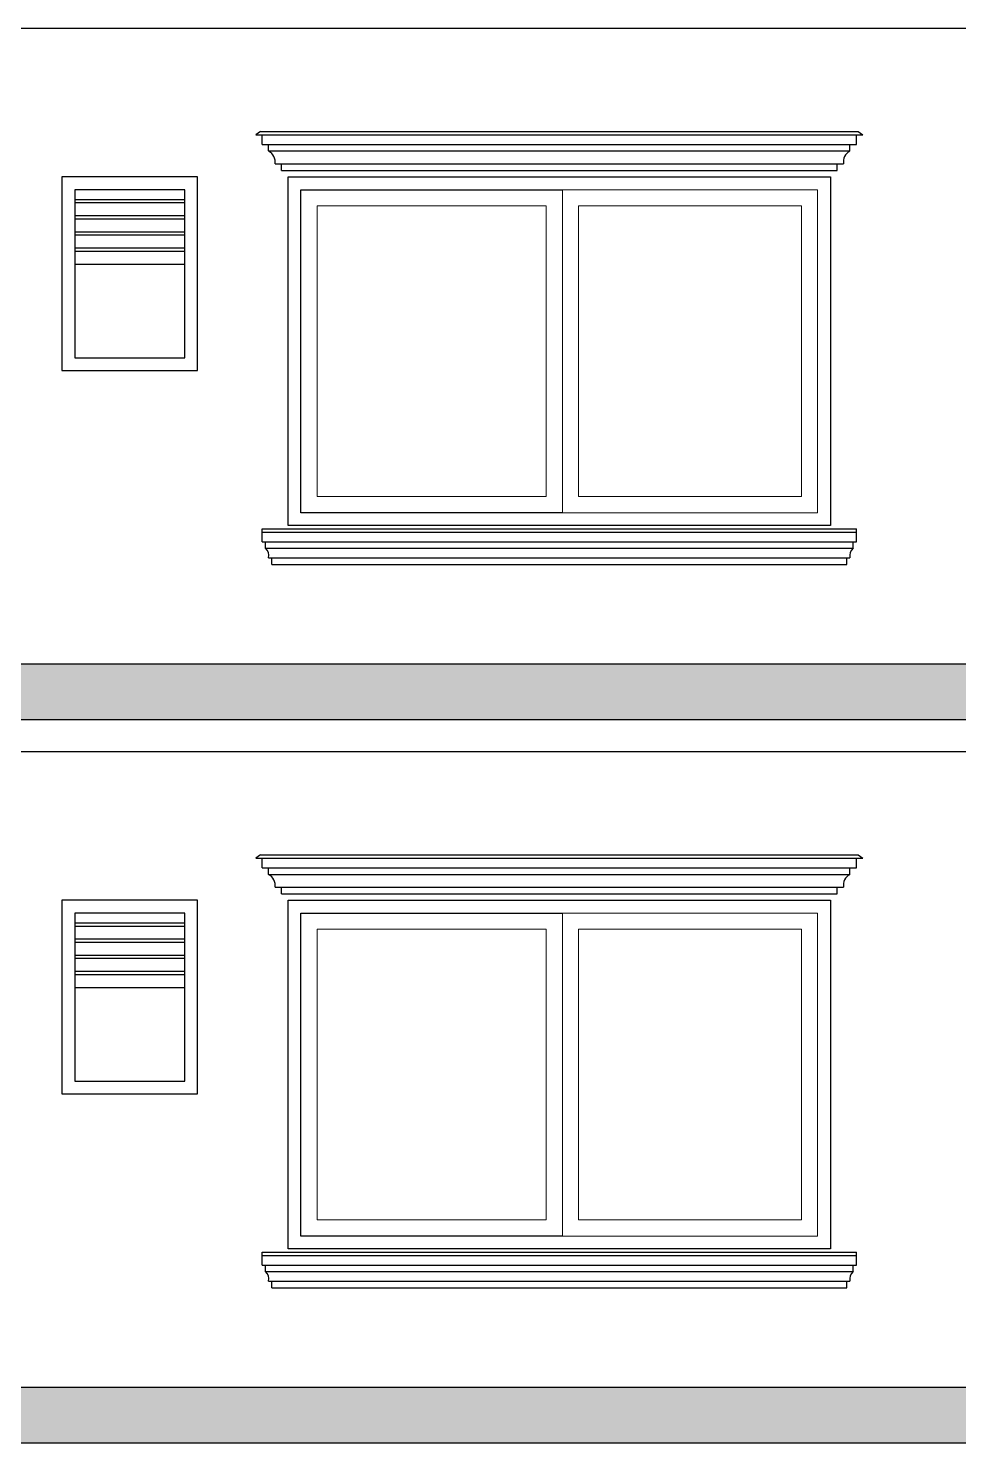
# Model space of a CAD drawing. Header units: inches. Extents: x 1397 to 20304, y -27267 to -746.
# Drawn here: x 15171.4 to 15315.5, y -21204.1 to -20985.1 of the extents above; entities that cross this region are included whole.
import ezdxf

# ---------------------------------------------------------------- set-up
doc = ezdxf.new("R2010")
doc.units = ezdxf.units.IN
doc.header["$LTSCALE"] = 17
doc.header["$MEASUREMENT"] = 0
for name, color, linetype, lineweight in [('25 BOT BAR', 12, 'Continuous', 25), ('ELEVATION', 7, 'Continuous', 25), ('OUTLINE', 1, 'Continuous', 25), ('WINDOW FRAME', 161, 'Continuous', 20)]:
    doc.layers.add(name, color=color, linetype=linetype, lineweight=lineweight)

msp = doc.modelspace()

# ---------------------------------------------------------------- hatches: boundary and pattern name
at = {"layer": '25 BOT BAR'}
h = msp.add_hatch(dxfattribs=at)
h.set_pattern_fill('AR-RSHKE', color=8, scale=0.5, angle=180)
h.set_pattern_definition([(180, (2e-12, 224), (-12.75, -6), [3, -2.5, 3.5, -1.5, 4.5, -2]), (180, (-3, 223.75), (-12.75, -6), [2.5, -9.5, 2, -3]), (180, (-9, 224.375), (-12.75, -6), [1.5, -15.5]), (270, (2e-12, 224), (4.25, -6), [5.75, -18.25]), (270, (-3, 224), (4.25, -6), [5.625, -18.375]), (270, (-5.5, 224), (4.25, -6), [5.25, -18.75]), (270, (-9, 224.375), (4.25, -6), [5.75, -18.25]), (270, (-10.5, 224.375), (4.25, -6), [5.75, -18.25]), (270, (-15, 224), (4.25, -6), [5.5, -18.5])])
h.paths.add_polyline_path([(15330.62, -21083.49), (15012.62, -21083.49), (14996.62, -21092.11), (15318.62, -21092.11)])
h = msp.add_hatch(dxfattribs=at)
h.set_pattern_fill('AR-RSHKE', color=8, scale=0.5, angle=180)
h.set_pattern_definition([(180, (0, 112), (-12.75, -6), [3, -2.5, 3.5, -1.5, 4.5, -2]), (180, (-3, 111.75), (-12.75, -6), [2.5, -9.5, 2, -3]), (180, (-9, 112.375), (-12.75, -6), [1.5, -15.5]), (270, (0, 112), (4.25, -6), [5.75, -18.25]), (270, (-3, 112), (4.25, -6), [5.625, -18.375]), (270, (-5.5, 112), (4.25, -6), [5.25, -18.75]), (270, (-9, 112.375), (4.25, -6), [5.75, -18.25]), (270, (-10.5, 112.375), (4.25, -6), [5.75, -18.25]), (270, (-15, 112), (4.25, -6), [5.5, -18.5])])
h.paths.add_polyline_path([(15330.62, -21195.49), (15012.62, -21195.49), (14996.62, -21204.11), (15318.62, -21204.11)])

# ---------------------------------------------------------------- linework, layer by layer
for p, q in [((14967.62, -20985.11), (15322.62, -20985.11)), ((15207.37, -21001.11), (15206.62, -21001.61)), ((15206.62, -21001.61), (15300.62, -21001.61)), ((15207.37, -21001.11), (15299.87, -21001.11)), ((15207.62, -21003.11), (15207.62, -21001.61)), ((15299.62, -21003.11), (15299.62, -21001.61)), ((15299.87, -21001.11), (15300.62, -21001.61)), ((15207.62, -21003.11), (15299.62, -21003.11)), ((15208.62, -21004.11), (15208.62, -21003.11)), ((15208.62, -21004.11), (15298.62, -21004.11)), ((15298.62, -21004.11), (15298.62, -21003.11)), ((15209.62, -21006.11), (15297.62, -21006.11)), ((15210.62, -21007.11), (15210.62, -21006.11)), ((15296.62, -21007.11), (15296.62, -21006.11)), ((15210.62, -21007.11), (15296.62, -21007.11)), ((15207.62, -21062.61), (15299.62, -21062.61)), ((15207.62, -21064.61), (15207.62, -21062.61)), ((15207.62, -21063.11), (15299.62, -21063.11)), ((15299.62, -21064.61), (15299.62, -21062.61)), ((15207.62, -21064.61), (15299.62, -21064.61)), ((15208.12, -21065.61), (15208.12, -21064.61)), ((15299.12, -21065.61), (15299.12, -21064.61)), ((15208.12, -21065.61), (15299.12, -21065.61)), ((15208.62, -21067.11), (15298.62, -21067.11)), ((15209.12, -21068.11), (15209.12, -21067.11)), ((15298.12, -21068.11), (15298.12, -21067.11)), ((15209.12, -21068.11), (15298.12, -21068.11)), ((15012.62, -21083.49), (15473.08, -21083.49)), ((14996.62, -21092.11), (15473.08, -21092.11)), ((14996.62, -21097.11), (15322.62, -21097.11)), ((15207.37, -21113.11), (15206.62, -21113.61)), ((15206.62, -21113.61), (15300.62, -21113.61)), ((15207.37, -21113.11), (15299.87, -21113.11)), ((15207.62, -21115.11), (15207.62, -21113.61)), ((15299.62, -21115.11), (15299.62, -21113.61)), ((15299.87, -21113.11), (15300.62, -21113.61)), ((15207.62, -21115.11), (15299.62, -21115.11)), ((15208.62, -21116.11), (15208.62, -21115.11)), ((15298.62, -21116.11), (15298.62, -21115.11)), ((15208.62, -21116.11), (15298.62, -21116.11)), ((15209.62, -21118.11), (15297.62, -21118.11)), ((15210.62, -21119.11), (15210.62, -21118.11)), ((15296.62, -21119.11), (15296.62, -21118.11)), ((15210.62, -21119.11), (15296.62, -21119.11)), ((15207.62, -21174.61), (15299.62, -21174.61)), ((15207.62, -21176.61), (15207.62, -21174.61)), ((15299.62, -21176.61), (15299.62, -21174.61)), ((15207.62, -21175.11), (15299.62, -21175.11)), ((15207.62, -21176.61), (15299.62, -21176.61)), ((15208.12, -21177.61), (15208.12, -21176.61)), ((15299.12, -21177.61), (15299.12, -21176.61)), ((15208.12, -21177.61), (15299.12, -21177.61)), ((15208.62, -21179.11), (15298.62, -21179.11)), ((15209.12, -21180.11), (15209.12, -21179.11)), ((15298.12, -21180.11), (15298.12, -21179.11)), ((15209.12, -21180.11), (15298.12, -21180.11)), ((15012.62, -21195.49), (15473.08, -21195.49)), ((14996.62, -21204.11), (15473.08, -21204.11)), ((15012.62, -21204.11), (15473.08, -21204.11))]:
    msp.add_line(p, q, dxfattribs=at)
for points in [[(15254.1, -21060.11), (15213.62, -21060.11), (15213.62, -21010.11), (15254.1, -21010.11)], [(15254.1, -21172.11), (15213.62, -21172.11), (15213.62, -21122.11), (15254.1, -21122.11)]]:
    msp.add_lwpolyline(points, dxfattribs=at)
for centre, radius, start, end in [((15207.71, -21005.82), 1.93, 351.2663, 61.8638), ((15299.53, -21005.82), 1.93, 118.1362, 188.7337), ((15207.18, -21066.76), 1.48, 346.2102, 50.6596), ((15300.06, -21066.76), 1.48, 129.3404, 193.7898), ((15207.71, -21117.82), 1.93, 351.2663, 61.8638), ((15299.53, -21117.82), 1.93, 118.1362, 188.7337), ((15207.18, -21178.76), 1.48, 346.2102, 50.6596), ((15300.06, -21178.76), 1.48, 129.3404, 193.7898)]:
    msp.add_arc(centre, radius, start, end, dxfattribs=at)
at = {"layer": 'ELEVATION', "linetype": 'Continuous'}
for points in [[(15211.62, -21022.11), (15211.62, -21008.11), (15295.62, -21008.11), (15295.62, -21062.11), (15211.62, -21062.11), (15211.62, -21022.11)], [(15211.62, -21134.11), (15211.62, -21120.11), (15295.62, -21120.11), (15295.62, -21174.11), (15211.62, -21174.11), (15211.62, -21134.11)]]:
    msp.add_lwpolyline(points, dxfattribs=at)
at = {"layer": 'OUTLINE', "color": 7}
for p, q in [((15197.62, -21008.11), (15176.62, -21008.11)), ((15176.62, -21008.11), (15176.62, -21038.11)), ((15197.62, -21038.11), (15197.62, -21008.11)), ((15176.62, -21038.11), (15197.62, -21038.11)), ((15197.62, -21120.11), (15176.62, -21120.11)), ((15176.62, -21120.11), (15176.62, -21150.11)), ((15197.62, -21150.11), (15197.62, -21120.11)), ((15176.62, -21150.11), (15197.62, -21150.11))]:
    msp.add_line(p, q, dxfattribs=at)
at = {"layer": 'OUTLINE', "color": 253, "true_color": 0x9898cc}
for p, q in [((15195.62, -21010.11), (15178.62, -21010.11)), ((15178.62, -21010.11), (15178.62, -21036.11)), ((15195.62, -21036.11), (15195.62, -21010.11)), ((15178.62, -21011.61), (15195.62, -21011.61)), ((15178.62, -21012.11), (15195.62, -21012.11)), ((15178.62, -21014.11), (15195.62, -21014.11)), ((15178.62, -21014.61), (15195.62, -21014.61)), ((15178.62, -21016.61), (15195.62, -21016.61)), ((15178.62, -21017.11), (15195.62, -21017.11)), ((15178.62, -21019.11), (15195.62, -21019.11)), ((15178.62, -21019.61), (15195.62, -21019.61)), ((15178.62, -21021.61), (15195.62, -21021.61)), ((15178.62, -21036.11), (15195.62, -21036.11)), ((15195.62, -21122.11), (15178.62, -21122.11)), ((15178.62, -21122.11), (15178.62, -21148.11)), ((15195.62, -21148.11), (15195.62, -21122.11)), ((15178.62, -21123.61), (15195.62, -21123.61)), ((15178.62, -21124.11), (15195.62, -21124.11)), ((15178.62, -21126.11), (15195.62, -21126.11)), ((15178.62, -21126.61), (15195.62, -21126.61)), ((15178.62, -21128.61), (15195.62, -21128.61)), ((15178.62, -21129.11), (15195.62, -21129.11)), ((15178.62, -21131.11), (15195.62, -21131.11)), ((15178.62, -21131.61), (15195.62, -21131.61)), ((15178.62, -21133.61), (15195.62, -21133.61)), ((15178.62, -21148.11), (15195.62, -21148.11))]:
    msp.add_line(p, q, dxfattribs=at)
at = {"layer": 'WINDOW FRAME'}
for p, q in [((15254.1, -21010.11), (15254.1, -21060.11)), ((15254.1, -21060.11), (15254.1, -21010.11)), ((15254.1, -21122.11), (15254.1, -21172.11)), ((15254.1, -21172.11), (15254.1, -21122.11))]:
    msp.add_line(p, q, dxfattribs=at)
for points in [[(15254.1, -21010.11), (15213.62, -21010.11), (15213.62, -21060.11), (15254.1, -21060.11)], [(15251.6, -21012.61), (15216.12, -21012.61), (15216.12, -21057.61), (15251.6, -21057.61)], [(15256.6, -21012.61), (15291.12, -21012.61), (15291.12, -21057.61), (15256.6, -21057.61)], [(15254.1, -21122.11), (15213.62, -21122.11), (15213.62, -21172.11), (15254.1, -21172.11)], [(15251.6, -21124.61), (15216.12, -21124.61), (15216.12, -21169.61), (15251.6, -21169.61)], [(15256.6, -21124.61), (15291.12, -21124.61), (15291.12, -21169.61), (15256.6, -21169.61)]]:
    msp.add_lwpolyline(points, close=True, dxfattribs=at)
for points in [[(15254.1, -21010.11), (15293.62, -21010.11), (15293.62, -21060.11), (15254.1, -21060.11)], [(15254.1, -21122.11), (15293.62, -21122.11), (15293.62, -21172.11), (15254.1, -21172.11)]]:
    msp.add_lwpolyline(points, dxfattribs=at)

doc.saveas('drawing.dxf')
